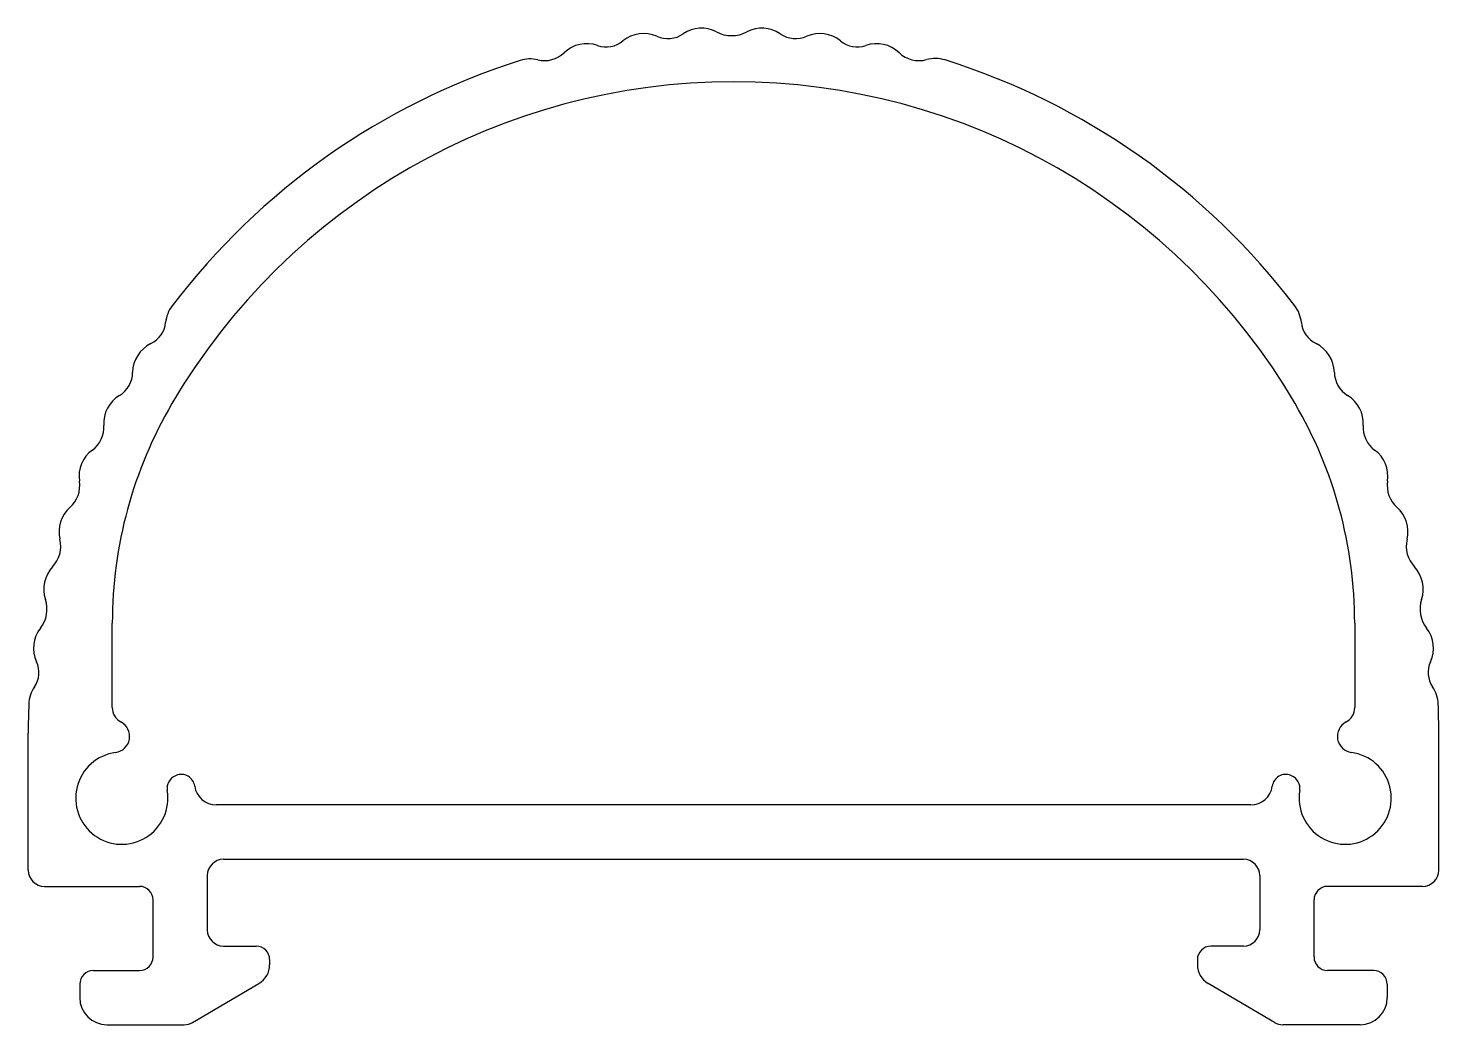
# Model space of a CAD drawing. Extents: x 1387.3 to 1413.3, y 450.4 to 468.7.
import ezdxf

# ---------------------------------------------------------------- set-up
doc = ezdxf.new("R2010")
doc.units = 0
doc.layers.get('0').update_dxf_attribs({"linetype": 'CONTINUOUS'})

msp = doc.modelspace()

# ---------------------------------------------------------------- linework, layer by layer
for p, q in [((1388.86, 456.231), (1388.86, 457.786)), ((1411.76, 457.786), (1411.76, 456.231)), ((1387.31, 453.237), (1387.31, 455.762)), ((1413.31, 453.237), (1413.31, 455.762)), ((1390.035, 454.98), (1390.023, 454.975)), ((1410.596, 454.975), (1410.584, 454.98)), ((1409.844, 454.437), (1390.776, 454.437)), ((1390.91, 453.437), (1409.71, 453.437)), ((1387.61, 452.937), (1389.36, 452.937)), ((1390.61, 453.137), (1390.61, 452.137)), ((1410.01, 453.137), (1410.01, 452.137)), ((1413.01, 452.937), (1411.26, 452.937)), ((1389.61, 451.637), (1389.61, 452.687)), ((1411.01, 451.637), (1411.01, 452.687)), ((1390.91, 451.837), (1391.51, 451.837)), ((1409.71, 451.837), (1409.11, 451.837)), ((1388.51, 451.387), (1389.36, 451.387)), ((1391.76, 451.587), (1391.76, 451.493)), ((1408.86, 451.587), (1408.86, 451.493)), ((1412.11, 451.387), (1411.26, 451.387)), ((1388.26, 451.137), (1388.26, 450.887)), ((1390.339, 450.428), (1391.563, 451.149)), ((1410.281, 450.428), (1409.057, 451.149)), ((1412.36, 451.137), (1412.36, 450.887)), ((1388.76, 450.387), (1390.187, 450.387)), ((1411.86, 450.387), (1410.433, 450.387))]:
    msp.add_line(p, q)
for centre, radius, start, end in [((1398.653, 468.051), 0.6, 66.2446, 129.3706), ((1399.099, 469.064), 0.507, 246.2446, 304.1596), ((1399.72, 468.148), 0.6, 62.5331, 124.1596), ((1400.277, 469.219), 0.607, 242.5331, 297.4669), ((1400.833, 468.148), 0.6, 55.8404, 117.4669), ((1401.455, 469.064), 0.507, 235.8404, 293.7554), ((1401.901, 468.051), 0.6, 50.6294, 113.7554), ((1396.825, 468.682), 0.531, 256.4853, 313.708), ((1397.606, 467.864), 0.6, 70.9014, 133.708), ((1397.962, 468.892), 0.488, 250.9014, 309.3706), ((1402.591, 468.892), 0.488, 230.6294, 289.0986), ((1402.947, 467.864), 0.6, 46.292, 109.0986), ((1403.729, 468.682), 0.531, 226.292, 285.4078), ((1400.31, 455.762), 13, 107.6009, 142.7417), ((1396.56, 467.582), 0.6, 76.4853, 107.6009), ((1404.03, 467.591), 0.6, 72.5423, 105.4078), ((1400.31, 455.762), 13, 37.2583, 72.5423), ((1400.31, 455.762), 12, 30.4015, 149.5985), ((1390.44, 463.269), 0.6, 142.7417, 174.4585), ((1410.179, 463.269), 0.6, 5.5415, 37.2583), ((1389.359, 463.374), 0.486, 295.9335, 354.4585), ((1411.26, 463.374), 0.486, 185.5415, 244.0665), ((1389.834, 462.397), 0.6, 115.9335, 179.1447), ((1410.785, 462.397), 0.6, 0.8553, 64.0665), ((1388.732, 462.414), 0.503, 301.1011, 359.1447), ((1411.888, 462.414), 0.503, 180.8553, 238.8989), ((1389.301, 461.47), 0.6, 121.1011, 183.8654), ((1396.86, 457.786), 8, 149.5985, 180), ((1403.76, 457.786), 8, 0, 30.4015), ((1411.318, 461.47), 0.6, 356.1346, 58.8989), ((1388.184, 461.394), 0.52, 306.308, 3.8654), ((1412.435, 461.394), 0.52, 176.1346, 233.692), ((1388.847, 460.492), 0.6, 126.308, 188.6214), ((1411.772, 460.492), 0.6, 351.3786, 53.692), ((1387.723, 460.321), 0.537, 311.555, 8.6214), ((1412.896, 460.321), 0.537, 171.3786, 228.445), ((1388.477, 459.471), 0.6, 131.555, 193.4137), ((1412.142, 459.471), 0.6, 346.5863, 48.445), ((1387.354, 459.203), 0.555, 316.8431, 13.4137), ((1413.266, 459.203), 0.555, 166.5863, 223.1569), ((1388.196, 458.413), 0.6, 136.8431, 198.2429), ((1412.423, 458.413), 0.6, 341.7571, 43.1569), ((1387.082, 458.045), 0.574, 322.1733, 18.2429), ((1413.538, 458.045), 0.574, 161.7571, 217.8267), ((1388.009, 457.325), 0.6, 142.1733, 204.6906), ((1412.611, 457.325), 0.6, 335.3094, 37.8267), ((1387.036, 456.878), 0.471, 325.6991, 24.6906), ((1413.584, 456.878), 0.471, 155.3094, 214.3009), ((1387.92, 456.275), 0.6, 145.6991, 177.6317), ((1412.699, 456.275), 0.6, 2.3683, 34.3009), ((1400.31, 455.762), 13, 177.6317, 180), ((1389.16, 456.231), 0.3, 180, 242.0534), ((1411.46, 456.231), 0.3, 297.9466, 0), ((1400.31, 455.762), 13, 0, 2.3683), ((1388.879, 455.701), 0.3, 277.8058, 62.0534), ((1411.741, 455.701), 0.3, 117.9466, 262.1942), ((1389.035, 454.562), 0.85, 97.8058, 9.5476), ((1411.585, 454.562), 0.85, 170.4524, 82.1942), ((1390.12, 454.744), 0.25, 112.6842, 189.5476), ((1390.132, 454.75), 0.25, 7.734, 112.6842), ((1390.776, 454.837), 0.4, 187.734, 270), ((1409.844, 454.837), 0.4, 270, 352.266), ((1410.488, 454.75), 0.25, 67.3158, 172.266), ((1410.5, 454.744), 0.25, 350.4524, 67.3158), ((1387.61, 453.237), 0.3, 180, 270), ((1390.91, 453.137), 0.3, 90, 180), ((1409.71, 453.137), 0.3, 0, 90), ((1413.01, 453.237), 0.3, 270, 0), ((1389.36, 452.687), 0.25, 0, 90), ((1411.26, 452.687), 0.25, 90, 180), ((1390.91, 452.137), 0.3, 180, 270), ((1409.71, 452.137), 0.3, 270, 0), ((1389.36, 451.637), 0.25, 270, 0), ((1391.51, 451.587), 0.25, 0, 90), ((1409.11, 451.587), 0.25, 90, 180), ((1411.26, 451.637), 0.25, 180, 270), ((1388.51, 451.137), 0.25, 90, 180), ((1391.36, 451.493), 0.4, 300.4801, 0), ((1409.26, 451.493), 0.4, 180, 239.5199), ((1412.11, 451.137), 0.25, 0, 90), ((1388.76, 450.887), 0.5, 180, 270), ((1411.86, 450.887), 0.5, 270, 0), ((1390.187, 450.687), 0.3, 270, 300.4801), ((1410.433, 450.687), 0.3, 239.5199, 270)]:
    msp.add_arc(centre, radius, start, end)

doc.saveas('drawing.dxf')
